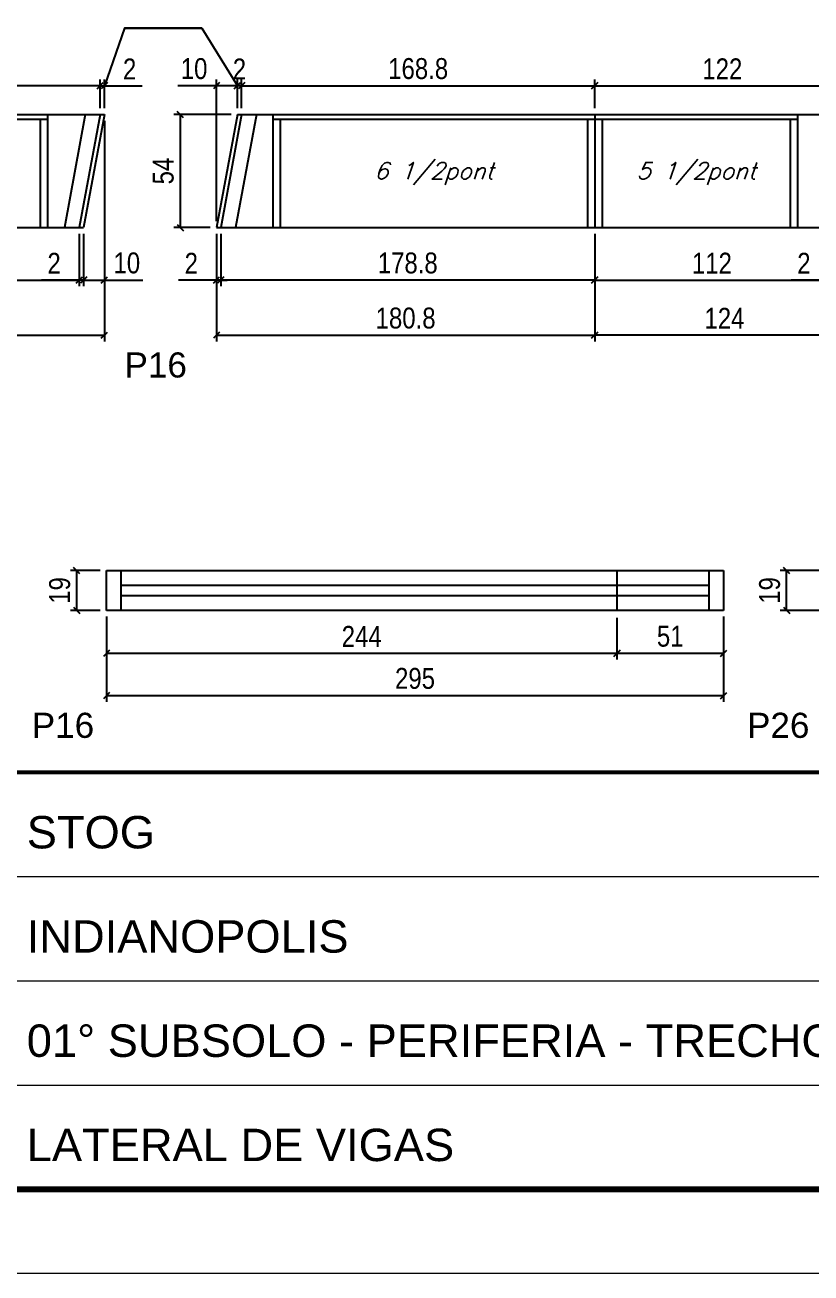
# Model space of a CAD drawing. Extents: x 0 to 6325, y 10169 to 19307.
# Drawn here: x 5453 to 5829, y 13614 to 14211 of the extents above; entities that cross this region are included whole.
import ezdxf

# ---------------------------------------------------------------- set-up
doc = ezdxf.new("R2010")
doc.units = 0
doc.linetypes.add('CONTINUO', pattern=[0])
doc.linetypes.add('DASHED', pattern=[0.75, 0.5, -0.25])
for name, color, linetype in [('1', 1, 'Continuous'), ('5', 5, 'Continuous'), ('COTA', 241, 'Continuous'), ('NOMENCLATURA', 7, 'Continuous'), ('Painéis', 200, 'Continuous'), ('SARR_2.2x7', 40, 'Continuous'), ('SARR_3.5x7', 81, 'Continuous'), ('texto', 7, 'Continuous')]:
    doc.layers.add(name, color=color, linetype=linetype)
doc.layers.add('Folhas', color=255, linetype='Continuous', lineweight=9)
doc.layers.add('SARRAFO DE PRESSAO', color=251, linetype='DASHED', lineweight=9)
doc.styles.add('arial', font='arial.ttf')
doc.styles.add('COTA TECNICA', font='techl___.ttf', dxfattribs={"height": 10})
doc.styles.add('Romans', font='romans.shx')
doc.styles.get("Standard").update_dxf_attribs({"font": 'arial.ttf'})
doc.dimstyles.new('PAINEL', dxfattribs={"dimtxt": 10, "dimasz": 3, "dimexe": 3, "dimexo": 3, "dimgap": 3, "dimtad": 1, "dimdec": 1, "dimzin": 12, "dimdsep": 46, "dimtxsty": 'COTA TECNICA', "dimblk1": 'OBLIQUE', "dimblk2": 'OBLIQUE', "dimsah": 1, "dimcen": 0.9, "dimclrd": 4, "dimclre": 4, "dimclrt": 240, "dimadec": 1, "dimazin": 3, "dimtfac": 1, "dimtdec": 1, "dimtmove": 0, "dimatfit": 3, "dimfxl": 1, "dimtolj": 1, "dimtzin": 12, "dimarcsym": 0})

# ---------------------------------------------------------------- blocks, each defined once
blk = doc.blocks.new('9999999999')
at = {"color": 30, "linetype": 'CONTINUO'}
for p, q in [((98564.56, 34379.64), (99583.98, 34379.64)), ((98564.56, 34329.83), (99487.98, 34329.83)), ((98564.56, 34280.02), (99487.98, 34280.02))]:
    blk.add_line(p, q, dxfattribs=at)
at = {"color": 30, "linetype": 'CONTINUO', "const_width": 2}
blk.add_lwpolyline([(99583.98, 34230.21), (99583.98, 34414.45, 0.414214), (99568.98, 34429.45), (98228.98, 34429.45, 0.414214), (98213.98, 34414.45), (98213.98, 34245.21, 0.414214), (98228.98, 34230.21), (99583.98, 34230.21)], format="xyb", dxfattribs=at)
at = {"layer": 'Folhas'}
blk.add_lwpolyline([(98138.98, 34190.21), (99623.98, 34190.21), (99623.98, 35240.21), (98138.98, 35240.21)], close=True, dxfattribs=at)
at = {"layer": 'Folhas', "color": 30, "const_width": 3}
blk.add_lwpolyline([(98213.98, 34230.21), (99583.98, 34230.21), (99583.98, 35200.21), (98213.98, 35200.21)], close=True, dxfattribs=at)
at = {"color": 7, "linetype": 'Continuous', "ltscale": 5, "style": 'arial'}
for s, height, p in [('STOG', 15.483, (98837.68, 34393.13)), ('INDIANOPOLIS', 15.4829, (98837.68, 34343.32)), ('01° SUBSOLO - PERIFERIA - TRECHO 3', 15.4829, (98837.68, 34293.51)), ('LATERAL DE VIGAS', 15.4829, (98837.68, 34243.7))]:
    blk.add_text(s, height=height, dxfattribs=at).set_placement(p)
blk = doc.blocks.new('_Oblique')
at = {"layer": '1', "color": 0, "lineweight": -2}
blk.add_line((-0.5, -0.5), (0.5, 0.5), dxfattribs=at)
blk = doc.blocks.new('*D630')
at = {"layer": 'COTA', "color": 4, "lineweight": -2, "transparency": 16777216}
for p, q in [((5244.78, 14110.89), (5244.78, 14085.81)), ((5478.82, 14110.89), (5478.82, 14085.81)), ((5244.78, 14088.81), (5478.82, 14088.81))]:
    blk.add_line(p, q, dxfattribs=at)
at = {"layer": 'Defpoints', "color": 0, "transparency": 16777216}
for p in [(5244.78, 14113.89), (5478.82, 14113.89), (5478.82, 14088.81)]:
    blk.add_point(p, dxfattribs=at)
at = {"layer": 'COTA', "color": 4, "lineweight": -2, "transparency": 16777216, "xscale": 3, "yscale": 3, "zscale": 3, "rotation": 180}
blk.add_blockref('_Oblique', (5244.78, 14088.81), dxfattribs=at)
at = {"layer": 'COTA', "color": 4, "lineweight": -2, "transparency": 16777216, "xscale": 3, "yscale": 3, "zscale": 3}
blk.add_blockref('_Oblique', (5478.82, 14088.81), dxfattribs=at)
at = {"layer": 'COTA', "color": 240, "transparency": 16777216, "insert": (5361.8, 14097.03), "char_height": 10, "attachment_point": 5, "style": 'COTA TECNICA'}
blk.add_mtext('\\A1;234', dxfattribs=at)
blk = doc.blocks.new('*D631')
at = {"layer": 'COTA', "color": 4, "lineweight": -2, "transparency": 16777216}
for p, q in [((5478.82, 14110.89), (5478.82, 14085.81)), ((5480.86, 14110.89), (5480.86, 14085.81)), ((5478.82, 14088.81), (5460.71, 14088.81)), ((5480.86, 14088.81), (5478.82, 14088.81)), ((5480.86, 14088.81), (5483.86, 14088.81))]:
    blk.add_line(p, q, dxfattribs=at)
at = {"layer": 'Defpoints', "color": 0, "transparency": 16777216}
for p in [(5478.82, 14113.89), (5480.86, 14113.89), (5480.86, 14088.81)]:
    blk.add_point(p, dxfattribs=at)
at = {"layer": 'COTA', "color": 4, "lineweight": -2, "transparency": 16777216, "xscale": 3, "yscale": 3, "zscale": 3}
blk.add_blockref('_Oblique', (5478.82, 14088.81), dxfattribs=at)
at = {"layer": 'COTA', "color": 4, "lineweight": -2, "transparency": 16777216, "xscale": 3, "yscale": 3, "zscale": 3, "rotation": 180}
blk.add_blockref('_Oblique', (5480.86, 14088.81), dxfattribs=at)
at = {"layer": 'COTA', "color": 240, "transparency": 16777216, "insert": (5466.77, 14096.81), "char_height": 10, "attachment_point": 5, "style": 'COTA TECNICA'}
blk.add_mtext('\\A1;2', dxfattribs=at)
blk = doc.blocks.new('*D632')
at = {"layer": 'COTA', "color": 4, "lineweight": -2, "transparency": 16777216}
for p, q in [((5490.82, 14164.89), (5490.82, 14085.81)), ((5480.86, 14110.89), (5480.86, 14085.81)), ((5480.86, 14088.81), (5490.82, 14088.81)), ((5490.82, 14088.81), (5509.25, 14088.81))]:
    blk.add_line(p, q, dxfattribs=at)
at = {"layer": 'Defpoints', "color": 0, "transparency": 16777216}
for p in [(5490.82, 14167.89), (5480.86, 14113.89), (5490.82, 14088.81)]:
    blk.add_point(p, dxfattribs=at)
at = {"layer": 'COTA', "color": 4, "lineweight": -2, "transparency": 16777216, "xscale": 3, "yscale": 3, "zscale": 3, "rotation": 180}
blk.add_blockref('_Oblique', (5480.86, 14088.81), dxfattribs=at)
at = {"layer": 'COTA', "color": 4, "lineweight": -2, "transparency": 16777216, "xscale": 3, "yscale": 3, "zscale": 3}
blk.add_blockref('_Oblique', (5490.82, 14088.81), dxfattribs=at)
at = {"layer": 'COTA', "color": 240, "transparency": 16777216, "insert": (5501.53, 14096.92), "char_height": 10, "attachment_point": 5, "style": 'COTA TECNICA'}
blk.add_mtext('\\A1;10', dxfattribs=at)
blk = doc.blocks.new('*D633')
at = {"layer": 'COTA', "color": 4, "lineweight": -2, "transparency": 16777216}
for p, q in [((5488.78, 14170.89), (5488.78, 14184.67)), ((5490.82, 14170.89), (5490.82, 14184.67)), ((5488.78, 14181.67), (5485.78, 14181.67)), ((5488.78, 14181.67), (5490.82, 14181.67)), ((5490.82, 14181.67), (5508.93, 14181.67))]:
    blk.add_line(p, q, dxfattribs=at)
at = {"layer": 'Defpoints', "color": 0, "transparency": 16777216}
for p in [(5490.82, 14181.67), (5488.78, 14167.89), (5490.82, 14167.89)]:
    blk.add_point(p, dxfattribs=at)
at = {"layer": 'COTA', "color": 4, "lineweight": -2, "transparency": 16777216, "xscale": 3, "yscale": 3, "zscale": 3}
blk.add_blockref('_Oblique', (5488.78, 14181.67), dxfattribs=at)
at = {"layer": 'COTA', "color": 4, "lineweight": -2, "transparency": 16777216, "xscale": 3, "yscale": 3, "zscale": 3, "rotation": 180}
blk.add_blockref('_Oblique', (5490.82, 14181.67), dxfattribs=at)
at = {"layer": 'COTA', "color": 240, "transparency": 16777216, "insert": (5502.87, 14189.67), "char_height": 10, "attachment_point": 5, "style": 'COTA TECNICA'}
blk.add_mtext('\\A1;2', dxfattribs=at)
blk = doc.blocks.new('*D237')
at = {"layer": 'COTA', "color": 4, "lineweight": -2, "transparency": 16777216}
for p, q in [((5244.78, 14170.89), (5244.78, 14184.67)), ((5488.78, 14170.89), (5488.78, 14184.67)), ((5488.78, 14181.67), (5244.78, 14181.67))]:
    blk.add_line(p, q, dxfattribs=at)
at = {"layer": 'Defpoints', "color": 0, "transparency": 16777216}
for p in [(5244.78, 14181.67), (5244.78, 14167.89), (5488.78, 14167.89)]:
    blk.add_point(p, dxfattribs=at)
at = {"layer": 'COTA', "color": 4, "lineweight": -2, "transparency": 16777216, "xscale": 3, "yscale": 3, "zscale": 3, "rotation": 180}
blk.add_blockref('_Oblique', (5244.78, 14181.67), dxfattribs=at)
at = {"layer": 'COTA', "color": 4, "lineweight": -2, "transparency": 16777216, "xscale": 3, "yscale": 3, "zscale": 3}
blk.add_blockref('_Oblique', (5488.78, 14181.67), dxfattribs=at)
at = {"layer": 'COTA', "color": 240, "transparency": 16777216, "insert": (5366.78, 14189.75), "char_height": 10, "attachment_point": 5, "style": 'COTA TECNICA'}
blk.add_mtext('\\A1;244', dxfattribs=at)
blk = doc.blocks.new('*D238')
at = {"layer": 'COTA', "color": 4, "lineweight": -2, "transparency": 16777216}
for p, q in [((5490.82, 14164.89), (5490.82, 14059.46)), ((5244.78, 14110.89), (5244.78, 14059.46)), ((5244.78, 14062.46), (5490.82, 14062.46))]:
    blk.add_line(p, q, dxfattribs=at)
at = {"layer": 'Defpoints', "color": 0, "transparency": 16777216}
for p in [(5490.82, 14167.89), (5244.78, 14113.89), (5490.82, 14062.46)]:
    blk.add_point(p, dxfattribs=at)
at = {"layer": 'COTA', "color": 4, "lineweight": -2, "transparency": 16777216, "xscale": 3, "yscale": 3, "zscale": 3, "rotation": 180}
blk.add_blockref('_Oblique', (5244.78, 14062.46), dxfattribs=at)
at = {"layer": 'COTA', "color": 4, "lineweight": -2, "transparency": 16777216, "xscale": 3, "yscale": 3, "zscale": 3}
blk.add_blockref('_Oblique', (5490.82, 14062.46), dxfattribs=at)
at = {"layer": 'COTA', "color": 240, "transparency": 16777216, "insert": (5367.8, 14070.56), "char_height": 10, "attachment_point": 5, "style": 'COTA TECNICA'}
blk.add_mtext('\\A1;246', dxfattribs=at)
blk = doc.blocks.new('*D641')
at = {"layer": 'COTA', "color": 4, "lineweight": -2, "transparency": 16777216}
for p, q in [((5554.37, 14170.89), (5554.37, 14184.67)), ((5556.4, 14170.89), (5556.4, 14184.67)), ((5554.37, 14181.67), (5551.37, 14181.67)), ((5556.4, 14181.67), (5554.37, 14181.67)), ((5556.4, 14181.67), (5559.4, 14181.67))]:
    blk.add_line(p, q, dxfattribs=at)
at = {"layer": 'Defpoints', "color": 0, "transparency": 16777216}
for p in [(5554.37, 14181.67), (5554.37, 14167.89), (5556.4, 14167.89)]:
    blk.add_point(p, dxfattribs=at)
at = {"layer": 'COTA', "color": 4, "lineweight": -2, "transparency": 16777216, "xscale": 3, "yscale": 3, "zscale": 3}
blk.add_blockref('_Oblique', (5554.37, 14181.67), dxfattribs=at)
at = {"layer": 'COTA', "color": 4, "lineweight": -2, "transparency": 16777216, "xscale": 3, "yscale": 3, "zscale": 3, "rotation": 180}
blk.add_blockref('_Oblique', (5556.4, 14181.67), dxfattribs=at)
at = {"layer": 'COTA', "color": 240, "transparency": 16777216, "insert": (5555.38, 14189.67), "char_height": 10, "attachment_point": 5, "style": 'COTA TECNICA'}
blk.add_mtext('\\A1;2', dxfattribs=at)
blk = doc.blocks.new('*D642')
at = {"layer": 'COTA', "color": 4, "lineweight": -2, "transparency": 16777216}
for p, q in [((5556.4, 14170.89), (5556.4, 14184.67)), ((5725.22, 14170.89), (5725.22, 14184.67)), ((5556.4, 14181.67), (5725.22, 14181.67))]:
    blk.add_line(p, q, dxfattribs=at)
at = {"layer": 'Defpoints', "color": 0, "transparency": 16777216}
for p in [(5725.22, 14181.67), (5556.4, 14167.89), (5725.22, 14167.89)]:
    blk.add_point(p, dxfattribs=at)
at = {"layer": 'COTA', "color": 4, "lineweight": -2, "transparency": 16777216, "xscale": 3, "yscale": 3, "zscale": 3, "rotation": 180}
blk.add_blockref('_Oblique', (5556.4, 14181.67), dxfattribs=at)
at = {"layer": 'COTA', "color": 4, "lineweight": -2, "transparency": 16777216, "xscale": 3, "yscale": 3, "zscale": 3}
blk.add_blockref('_Oblique', (5725.22, 14181.67), dxfattribs=at)
at = {"layer": 'COTA', "color": 240, "transparency": 16777216, "insert": (5640.81, 14189.8), "char_height": 10, "attachment_point": 5, "style": 'COTA TECNICA'}
blk.add_mtext('\\A1;168.8', dxfattribs=at)
blk = doc.blocks.new('*D643')
at = {"layer": 'COTA', "color": 4, "lineweight": -2, "transparency": 16777216}
for p, q in [((5546.44, 14110.89), (5546.44, 14085.81)), ((5725.22, 14110.89), (5725.22, 14085.81)), ((5725.22, 14088.81), (5546.44, 14088.81))]:
    blk.add_line(p, q, dxfattribs=at)
at = {"layer": 'Defpoints', "color": 0, "transparency": 16777216}
for p in [(5546.44, 14113.89), (5725.22, 14113.89), (5546.44, 14088.81)]:
    blk.add_point(p, dxfattribs=at)
at = {"layer": 'COTA', "color": 4, "lineweight": -2, "transparency": 16777216, "xscale": 3, "yscale": 3, "zscale": 3, "rotation": 180}
blk.add_blockref('_Oblique', (5546.44, 14088.81), dxfattribs=at)
at = {"layer": 'COTA', "color": 4, "lineweight": -2, "transparency": 16777216, "xscale": 3, "yscale": 3, "zscale": 3}
blk.add_blockref('_Oblique', (5725.22, 14088.81), dxfattribs=at)
at = {"layer": 'COTA', "color": 240, "transparency": 16777216, "insert": (5635.83, 14096.91), "char_height": 10, "attachment_point": 5, "style": 'COTA TECNICA'}
blk.add_mtext('\\A1;178.8', dxfattribs=at)
blk = doc.blocks.new('*D231')
at = {"layer": 'COTA', "color": 4, "lineweight": -2, "transparency": 16777216}
for p, q in [((5544.41, 14110.89), (5544.41, 14085.81)), ((5546.44, 14110.89), (5546.44, 14085.81)), ((5544.41, 14088.81), (5526.3, 14088.81)), ((5546.44, 14088.81), (5544.41, 14088.81)), ((5546.44, 14088.81), (5549.44, 14088.81))]:
    blk.add_line(p, q, dxfattribs=at)
at = {"layer": 'Defpoints', "color": 0, "transparency": 16777216}
for p in [(5544.41, 14113.89), (5546.44, 14113.89), (5544.41, 14088.81)]:
    blk.add_point(p, dxfattribs=at)
at = {"layer": 'COTA', "color": 4, "lineweight": -2, "transparency": 16777216, "xscale": 3, "yscale": 3, "zscale": 3}
blk.add_blockref('_Oblique', (5544.41, 14088.81), dxfattribs=at)
at = {"layer": 'COTA', "color": 4, "lineweight": -2, "transparency": 16777216, "xscale": 3, "yscale": 3, "zscale": 3, "rotation": 180}
blk.add_blockref('_Oblique', (5546.44, 14088.81), dxfattribs=at)
at = {"layer": 'COTA', "color": 240, "transparency": 16777216, "insert": (5532.35, 14096.81), "char_height": 10, "attachment_point": 5, "style": 'COTA TECNICA'}
blk.add_mtext('\\A1;2', dxfattribs=at)
blk = doc.blocks.new('*D232')
at = {"layer": 'COTA', "color": 4, "lineweight": -2, "transparency": 16777216}
for p, q in [((5544.41, 14116.89), (5544.41, 14184.67)), ((5554.37, 14170.89), (5554.37, 14184.67)), ((5544.41, 14181.67), (5525.98, 14181.67)), ((5554.37, 14181.67), (5544.41, 14181.67))]:
    blk.add_line(p, q, dxfattribs=at)
at = {"layer": 'Defpoints', "color": 0, "transparency": 16777216}
for p in [(5544.41, 14181.67), (5554.37, 14167.89), (5544.41, 14113.89)]:
    blk.add_point(p, dxfattribs=at)
at = {"layer": 'COTA', "color": 4, "lineweight": -2, "transparency": 16777216, "xscale": 3, "yscale": 3, "zscale": 3, "rotation": 180}
blk.add_blockref('_Oblique', (5544.41, 14181.67), dxfattribs=at)
at = {"layer": 'COTA', "color": 4, "lineweight": -2, "transparency": 16777216, "xscale": 3, "yscale": 3, "zscale": 3}
blk.add_blockref('_Oblique', (5554.37, 14181.67), dxfattribs=at)
at = {"layer": 'COTA', "color": 240, "transparency": 16777216, "insert": (5533.69, 14189.78), "char_height": 10, "attachment_point": 5, "style": 'COTA TECNICA'}
blk.add_mtext('\\A1;10', dxfattribs=at)
blk = doc.blocks.new('*D621')
at = {"layer": 'COTA', "color": 4, "lineweight": -2, "transparency": 16777216}
for p, q in [((5544.41, 14110.89), (5544.41, 14059.46)), ((5725.22, 14110.89), (5725.22, 14059.46)), ((5544.41, 14062.46), (5725.22, 14062.46))]:
    blk.add_line(p, q, dxfattribs=at)
at = {"layer": 'Defpoints', "color": 0, "transparency": 16777216}
for p in [(5544.41, 14113.89), (5725.22, 14113.89), (5725.22, 14062.46)]:
    blk.add_point(p, dxfattribs=at)
at = {"layer": 'COTA', "color": 4, "lineweight": -2, "transparency": 16777216, "xscale": 3, "yscale": 3, "zscale": 3, "rotation": 180}
blk.add_blockref('_Oblique', (5544.41, 14062.46), dxfattribs=at)
at = {"layer": 'COTA', "color": 4, "lineweight": -2, "transparency": 16777216, "xscale": 3, "yscale": 3, "zscale": 3}
blk.add_blockref('_Oblique', (5725.22, 14062.46), dxfattribs=at)
at = {"layer": 'COTA', "color": 240, "transparency": 16777216, "insert": (5634.81, 14070.58), "char_height": 10, "attachment_point": 5, "style": 'COTA TECNICA'}
blk.add_mtext('\\A1;180.8', dxfattribs=at)
blk = doc.blocks.new('*D622')
at = {"layer": 'COTA', "color": 4, "lineweight": -2, "transparency": 16777216}
for p, q in [((5725.22, 14110.89), (5725.22, 14085.81)), ((5837.26, 14110.89), (5837.26, 14085.81)), ((5725.22, 14088.81), (5837.26, 14088.81))]:
    blk.add_line(p, q, dxfattribs=at)
at = {"layer": 'Defpoints', "color": 0, "transparency": 16777216}
for p in [(5725.22, 14113.89), (5837.26, 14113.89), (5837.26, 14088.81)]:
    blk.add_point(p, dxfattribs=at)
at = {"layer": 'COTA', "color": 4, "lineweight": -2, "transparency": 16777216, "xscale": 3, "yscale": 3, "zscale": 3, "rotation": 180}
blk.add_blockref('_Oblique', (5725.22, 14088.81), dxfattribs=at)
at = {"layer": 'COTA', "color": 4, "lineweight": -2, "transparency": 16777216, "xscale": 3, "yscale": 3, "zscale": 3}
blk.add_blockref('_Oblique', (5837.26, 14088.81), dxfattribs=at)
at = {"layer": 'COTA', "color": 240, "transparency": 16777216, "insert": (5781.24, 14096.87), "char_height": 10, "attachment_point": 5, "style": 'COTA TECNICA'}
blk.add_mtext('\\A1;112', dxfattribs=at)
blk = doc.blocks.new('*D623')
at = {"layer": 'COTA', "color": 4, "lineweight": -2, "transparency": 16777216}
for p, q in [((5837.26, 14110.89), (5837.26, 14085.81)), ((5839.3, 14110.89), (5839.3, 14085.81)), ((5837.26, 14088.81), (5819.15, 14088.81)), ((5839.3, 14088.81), (5837.26, 14088.81)), ((5839.3, 14088.81), (5842.3, 14088.81))]:
    blk.add_line(p, q, dxfattribs=at)
at = {"layer": 'Defpoints', "color": 0, "transparency": 16777216}
for p in [(5837.26, 14113.89), (5839.3, 14113.89), (5839.3, 14088.81)]:
    blk.add_point(p, dxfattribs=at)
at = {"layer": 'COTA', "color": 4, "lineweight": -2, "transparency": 16777216, "xscale": 3, "yscale": 3, "zscale": 3}
blk.add_blockref('_Oblique', (5837.26, 14088.81), dxfattribs=at)
at = {"layer": 'COTA', "color": 4, "lineweight": -2, "transparency": 16777216, "xscale": 3, "yscale": 3, "zscale": 3, "rotation": 180}
blk.add_blockref('_Oblique', (5839.3, 14088.81), dxfattribs=at)
at = {"layer": 'COTA', "color": 240, "transparency": 16777216, "insert": (5825.21, 14096.81), "char_height": 10, "attachment_point": 5, "style": 'COTA TECNICA'}
blk.add_mtext('\\A1;2', dxfattribs=at)
blk = doc.blocks.new('*D635')
at = {"layer": 'COTA', "color": 4, "lineweight": -2, "transparency": 16777216}
for p, q in [((5725.22, 14170.89), (5725.22, 14184.67)), ((5847.22, 14170.89), (5847.22, 14184.67)), ((5725.22, 14181.67), (5847.22, 14181.67))]:
    blk.add_line(p, q, dxfattribs=at)
at = {"layer": 'Defpoints', "color": 0, "transparency": 16777216}
for p in [(5847.22, 14181.67), (5725.22, 14167.89), (5847.22, 14167.89)]:
    blk.add_point(p, dxfattribs=at)
at = {"layer": 'COTA', "color": 4, "lineweight": -2, "transparency": 16777216, "xscale": 3, "yscale": 3, "zscale": 3, "rotation": 180}
blk.add_blockref('_Oblique', (5725.22, 14181.67), dxfattribs=at)
at = {"layer": 'COTA', "color": 4, "lineweight": -2, "transparency": 16777216, "xscale": 3, "yscale": 3, "zscale": 3}
blk.add_blockref('_Oblique', (5847.22, 14181.67), dxfattribs=at)
at = {"layer": 'COTA', "color": 240, "transparency": 16777216, "insert": (5786.22, 14189.73), "char_height": 10, "attachment_point": 5, "style": 'COTA TECNICA'}
blk.add_mtext('\\A1;122', dxfattribs=at)
blk = doc.blocks.new('*D236')
at = {"layer": 'COTA', "color": 4, "lineweight": -2, "transparency": 16777216}
for p, q in [((5849.26, 14164.89), (5849.26, 14059.46)), ((5725.22, 14110.89), (5725.22, 14059.46)), ((5849.26, 14062.46), (5725.22, 14062.46))]:
    blk.add_line(p, q, dxfattribs=at)
at = {"layer": 'Defpoints', "color": 0, "transparency": 16777216}
for p in [(5849.26, 14167.89), (5725.22, 14113.89), (5725.22, 14062.46)]:
    blk.add_point(p, dxfattribs=at)
at = {"layer": 'COTA', "color": 4, "lineweight": -2, "transparency": 16777216, "xscale": 3, "yscale": 3, "zscale": 3, "rotation": 180}
blk.add_blockref('_Oblique', (5725.22, 14062.46), dxfattribs=at)
at = {"layer": 'COTA', "color": 4, "lineweight": -2, "transparency": 16777216, "xscale": 3, "yscale": 3, "zscale": 3}
blk.add_blockref('_Oblique', (5849.26, 14062.46), dxfattribs=at)
at = {"layer": 'COTA', "color": 240, "transparency": 16777216, "insert": (5787.24, 14070.53), "char_height": 10, "attachment_point": 5, "style": 'COTA TECNICA'}
blk.add_mtext('\\A1;124', dxfattribs=at)
blk = doc.blocks.new('*D625')
at = {"layer": 'COTA', "color": 4, "lineweight": -2, "transparency": 16777216}
for p, q in [((5551.37, 14167.89), (5524.07, 14167.89)), ((5527.07, 14167.89), (5527.07, 14113.89)), ((5541.41, 14113.89), (5524.07, 14113.89))]:
    blk.add_line(p, q, dxfattribs=at)
at = {"layer": 'Defpoints', "color": 0, "transparency": 16777216}
for p in [(5554.37, 14167.89), (5527.07, 14113.89), (5544.41, 14113.89)]:
    blk.add_point(p, dxfattribs=at)
at = {"layer": 'COTA', "color": 4, "lineweight": -2, "transparency": 16777216, "xscale": 3, "yscale": 3, "zscale": 3}
for p, rotation in [((5527.07, 14167.89), 90), ((5527.07, 14113.89), 270)]:
    blk.add_blockref('_Oblique', p, dxfattribs=dict(at, rotation=rotation))
at = {"layer": 'COTA', "color": 240, "transparency": 16777216, "insert": (5518.96, 14140.89), "char_height": 10, "attachment_point": 5, "rotation": 90, "style": 'COTA TECNICA'}
blk.add_mtext('\\A1;54', dxfattribs=at)
blk = doc.blocks.new('*D239')
at = {"layer": 'COTA', "color": 4, "lineweight": -2, "transparency": 16777216}
for p, q in [((5491.81, 13927.39), (5491.81, 13907.44)), ((5735.81, 13927.39), (5735.81, 13907.44)), ((5491.81, 13910.44), (5735.81, 13910.44))]:
    blk.add_line(p, q, dxfattribs=at)
at = {"layer": 'Defpoints', "color": 0, "transparency": 16777216}
for p in [(5491.81, 13930.39), (5735.81, 13930.39), (5735.81, 13910.44)]:
    blk.add_point(p, dxfattribs=at)
at = {"layer": 'COTA', "color": 4, "lineweight": -2, "transparency": 16777216, "xscale": 3, "yscale": 3, "zscale": 3, "rotation": 180}
blk.add_blockref('_Oblique', (5491.81, 13910.44), dxfattribs=at)
at = {"layer": 'COTA', "color": 4, "lineweight": -2, "transparency": 16777216, "xscale": 3, "yscale": 3, "zscale": 3}
blk.add_blockref('_Oblique', (5735.81, 13910.44), dxfattribs=at)
at = {"layer": 'COTA', "color": 240, "transparency": 16777216, "insert": (5613.81, 13918.51), "char_height": 10, "attachment_point": 5, "style": 'COTA TECNICA'}
blk.add_mtext('\\A1;244', dxfattribs=at)
blk = doc.blocks.new('*D644')
at = {"layer": 'COTA', "color": 4, "lineweight": -2, "transparency": 16777216}
for p, q in [((5735.81, 13927.39), (5735.81, 13907.44)), ((5786.81, 13927.96), (5786.81, 13907.44)), ((5735.81, 13910.44), (5786.81, 13910.44))]:
    blk.add_line(p, q, dxfattribs=at)
at = {"layer": 'Defpoints', "color": 0, "transparency": 16777216}
for p in [(5735.81, 13930.39), (5786.81, 13930.96), (5786.81, 13910.44)]:
    blk.add_point(p, dxfattribs=at)
at = {"layer": 'COTA', "color": 4, "lineweight": -2, "transparency": 16777216, "xscale": 3, "yscale": 3, "zscale": 3, "rotation": 180}
blk.add_blockref('_Oblique', (5735.81, 13910.44), dxfattribs=at)
at = {"layer": 'COTA', "color": 4, "lineweight": -2, "transparency": 16777216, "xscale": 3, "yscale": 3, "zscale": 3}
blk.add_blockref('_Oblique', (5786.81, 13910.44), dxfattribs=at)
at = {"layer": 'COTA', "color": 240, "transparency": 16777216, "insert": (5761.31, 13918.55), "char_height": 10, "attachment_point": 5, "style": 'COTA TECNICA'}
blk.add_mtext('\\A1;51', dxfattribs=at)
blk = doc.blocks.new('*D646')
at = {"layer": 'COTA', "color": 4, "lineweight": -2, "transparency": 16777216}
for p, q in [((5491.81, 13927.96), (5491.81, 13887.25)), ((5786.81, 13927.96), (5786.81, 13887.25)), ((5491.81, 13890.25), (5786.81, 13890.25))]:
    blk.add_line(p, q, dxfattribs=at)
at = {"layer": 'Defpoints', "color": 0, "transparency": 16777216}
for p in [(5491.81, 13930.96), (5786.81, 13930.96), (5786.81, 13890.25)]:
    blk.add_point(p, dxfattribs=at)
at = {"layer": 'COTA', "color": 4, "lineweight": -2, "transparency": 16777216, "xscale": 3, "yscale": 3, "zscale": 3, "rotation": 180}
blk.add_blockref('_Oblique', (5491.81, 13890.25), dxfattribs=at)
at = {"layer": 'COTA', "color": 4, "lineweight": -2, "transparency": 16777216, "xscale": 3, "yscale": 3, "zscale": 3}
blk.add_blockref('_Oblique', (5786.81, 13890.25), dxfattribs=at)
at = {"layer": 'COTA', "color": 240, "transparency": 16777216, "insert": (5639.31, 13898.39), "char_height": 10, "attachment_point": 5, "style": 'COTA TECNICA'}
blk.add_mtext('\\A1;295', dxfattribs=at)
blk = doc.blocks.new('*D720')
at = {"layer": 'COTA', "color": 4, "lineweight": -2, "transparency": 16777216}
for p, q in [((5488.81, 13949.96), (5474.56, 13949.96)), ((5477.56, 13930.96), (5477.56, 13949.96)), ((5488.81, 13930.96), (5474.56, 13930.96))]:
    blk.add_line(p, q, dxfattribs=at)
at = {"layer": 'Defpoints', "color": 0, "transparency": 16777216}
for p in [(5477.56, 13949.96), (5491.81, 13949.96), (5491.81, 13930.96)]:
    blk.add_point(p, dxfattribs=at)
at = {"layer": 'COTA', "color": 4, "lineweight": -2, "transparency": 16777216, "xscale": 3, "yscale": 3, "zscale": 3}
for p, rotation in [((5477.56, 13949.96), 90), ((5477.56, 13930.96), 270)]:
    blk.add_blockref('_Oblique', p, dxfattribs=dict(at, rotation=rotation))
at = {"layer": 'COTA', "color": 240, "transparency": 16777216, "insert": (5469.47, 13940.46), "char_height": 10, "attachment_point": 5, "rotation": 90, "style": 'COTA TECNICA'}
blk.add_mtext('\\A1;19', dxfattribs=at)
blk = doc.blocks.new('*D721')
at = {"layer": 'COTA', "color": 4, "lineweight": -2, "transparency": 16777216}
for p, q in [((5834.11, 13949.96), (5813.94, 13949.96)), ((5816.94, 13930.96), (5816.94, 13949.96)), ((5834.11, 13930.96), (5813.94, 13930.96))]:
    blk.add_line(p, q, dxfattribs=at)
at = {"layer": 'Defpoints', "color": 0, "transparency": 16777216}
for p in [(5816.94, 13949.96), (5837.11, 13949.96), (5837.11, 13930.96)]:
    blk.add_point(p, dxfattribs=at)
at = {"layer": 'COTA', "color": 4, "lineweight": -2, "transparency": 16777216, "xscale": 3, "yscale": 3, "zscale": 3}
for p, rotation in [((5816.94, 13949.96), 90), ((5816.94, 13930.96), 270)]:
    blk.add_blockref('_Oblique', p, dxfattribs=dict(at, rotation=rotation))
at = {"layer": 'COTA', "color": 240, "transparency": 16777216, "insert": (5808.85, 13940.46), "char_height": 10, "attachment_point": 5, "rotation": 90, "style": 'COTA TECNICA'}
blk.add_mtext('\\A1;19', dxfattribs=at)

msp = doc.modelspace()

# ---------------------------------------------------------------- linework, layer by layer
at = {"layer": 'NOMENCLATURA', "linetype": 'Continuous'}
for points in [[(5537.38, 14209.12), (5500.47, 14209.12), (5490.82, 14181.67)], [(5500.47, 14209.12), (5537.38, 14209.12), (5554.37, 14181.67)]]:
    msp.add_lwpolyline(points, dxfattribs=at)
at = {"layer": 'Painéis', "linetype": 'ByBlock'}
for p, q in [((5132.88, 14167.89), (5490.82, 14167.89)), ((5488.78, 14167.89), (5478.82, 14113.89)), ((5490.82, 14167.89), (5480.86, 14113.89)), ((5554.37, 14167.89), (5544.41, 14113.89)), ((5556.4, 14167.89), (5546.44, 14113.89)), ((5554.37, 14167.89), (5849.26, 14167.89)), ((5725.22, 14167.89), (5725.22, 14113.89)), ((5130.64, 14113.89), (5480.86, 14113.89)), ((5544.41, 14113.89), (5839.3, 14113.89)), ((5491.81, 13949.96), (5786.81, 13949.96)), ((5491.81, 13930.96), (5491.81, 13949.96)), ((5735.81, 13949.96), (5735.81, 13930.96)), ((5786.81, 13949.96), (5786.81, 13930.96)), ((5786.81, 13930.96), (5491.81, 13930.96))]:
    msp.add_line(p, q, dxfattribs=at)
at = {"layer": 'SARR_2.2x7', "linetype": 'Continuous'}
for p, q in [((5244.78, 14165.69), (5463.82, 14165.69)), ((5481.67, 14167.89), (5471.71, 14113.89)), ((5563.52, 14167.89), (5553.56, 14113.89)), ((5571.4, 14165.69), (5725.22, 14165.69)), ((5725.22, 14165.69), (5822.26, 14165.69)), ((5498.81, 13930.96), (5498.81, 13949.96)), ((5779.81, 13949.96), (5779.81, 13930.96)), ((5498.81, 13942.96), (5779.81, 13942.96)), ((5779.81, 13937.96), (5498.81, 13937.96))]:
    msp.add_line(p, q, dxfattribs=at)
at = {"layer": 'SARR_3.5x7'}
for p, q in [((5460.32, 14113.89), (5460.32, 14165.69)), ((5463.82, 14113.89), (5463.82, 14167.89)), ((5571.4, 14167.89), (5571.4, 14113.89)), ((5574.9, 14165.69), (5574.9, 14113.89)), ((5721.72, 14165.69), (5721.72, 14113.89)), ((5728.72, 14165.69), (5728.72, 14113.89)), ((5818.76, 14113.89), (5818.76, 14165.69)), ((5822.26, 14113.89), (5822.26, 14167.89))]:
    msp.add_line(p, q, dxfattribs=at)

# ---------------------------------------------------------------- block references
at = {"layer": 'SARRAFO DE PRESSAO', "color": 6, "linetype": 'ByBlock'}
msp.add_blockref('9999999999', (-93383.98, -20575.93), dxfattribs=at)

# ---------------------------------------------------------------- texts
at = {"layer": '5', "linetype": 'Continuous'}
for s, p in [('P16', (5500.41, 14042.23)), ('P16', (5456.09, 13870.03)), ('P26', (5798.03, 13870.03))]:
    msp.add_text(s, height=12, rotation=359.99996, dxfattribs=at).set_placement(p)
at = {"layer": 'texto', "color": 2, "char_height": 8, "attachment_point": 5, "style": 'Romans'}
for s, insert in [('{\\Q19;\\C256;6 1/2pont}', (5648.31, 14139.72)), ('{\\Q19;\\C256;5 1/2pont}', (5773.74, 14139.72))]:
    msp.add_mtext(s, dxfattribs=dict(at, insert=insert))

# ---------------------------------------------------------------- dimensions: what is measured, and where the dimension line sits
at = {"layer": 'COTA'}
for base, p1, p2, picture, middle in [((5244.78, 14181.67), (5488.78, 14167.89), (5244.78, 14167.89), '*D237', (5366.78, 14189.75)), ((5490.82, 14181.67), (5488.78, 14167.89), (5490.82, 14167.89), '*D633', (5502.87, 14189.67)), ((5544.41, 14181.67), (5554.37, 14167.89), (5544.41, 14113.89), '*D232', (5533.69, 14189.78)), ((5725.22, 14181.67), (5556.4, 14167.89), (5725.22, 14167.89), '*D642', (5640.81, 14189.8)), ((5847.22, 14181.67), (5725.22, 14167.89), (5847.22, 14167.89), '*D635', (5786.22, 14189.73)), ((5490.82, 14062.46), (5244.78, 14113.89), (5490.82, 14167.89), '*D238', (5367.8, 14070.56)), ((5490.82, 14088.81), (5480.86, 14113.89), (5490.82, 14167.89), '*D632', (5501.53, 14096.92)), ((5725.22, 14062.46), (5849.26, 14167.89), (5725.22, 14113.89), '*D236', (5787.24, 14070.53)), ((5478.82, 14088.81), (5244.78, 14113.89), (5478.82, 14113.89), '*D630', (5361.8, 14097.03)), ((5544.41, 14088.81), (5546.44, 14113.89), (5544.41, 14113.89), '*D231', (5532.35, 14096.81)), ((5725.22, 14062.46), (5544.41, 14113.89), (5725.22, 14113.89), '*D621', (5634.81, 14070.58)), ((5546.44, 14088.81), (5725.22, 14113.89), (5546.44, 14113.89), '*D643', (5635.83, 14096.91)), ((5837.26, 14088.81), (5725.22, 14113.89), (5837.26, 14113.89), '*D622', (5781.24, 14096.87)), ((5786.81, 13890.25), (5491.81, 13930.96), (5786.81, 13930.96), '*D646', (5639.31, 13898.39)), ((5735.81, 13910.44), (5491.81, 13930.39), (5735.81, 13930.39), '*D239', (5613.81, 13918.51)), ((5786.81, 13910.44), (5735.81, 13930.39), (5786.81, 13930.96), '*D644', (5761.31, 13918.55))]:
    dim = msp.add_linear_dim(base=base, p1=p1, p2=p2, dimstyle='PAINEL', dxfattribs=at)
    dim.commit()
    dim.dimension.update_dxf_attribs({"geometry": picture, "text_midpoint": middle})
for base, p1, p2, picture, middle in [((5554.37, 14181.67), (5556.4, 14167.89), (5554.37, 14167.89), '*D641', (5555.38, 14181.67)), ((5480.86, 14088.81), (5478.82, 14113.89), (5480.86, 14113.89), '*D631', (5466.77, 14088.81)), ((5839.3, 14088.81), (5837.26, 14113.89), (5839.3, 14113.89), '*D623', (5825.21, 14088.81))]:
    dim = msp.add_linear_dim(base=base, p1=p1, p2=p2, dimstyle='PAINEL', dxfattribs=at)
    dim.commit()
    dim.dimension.update_dxf_attribs({"geometry": picture, "text_midpoint": middle, "dimtype": 160})
dim = msp.add_linear_dim(base=(5527.07, 14113.89), p1=(5554.37, 14167.89), p2=(5544.41, 14113.89), angle=90, dimstyle='PAINEL', dxfattribs=at)
dim.commit()
dim.dimension.update_dxf_attribs({"geometry": '*D625', "text_midpoint": (5518.96, 14140.89)})
for p1, p2, distance, picture, middle in [((5491.81, 13930.96), (5491.81, 13949.96), 14.25, '*D720', (5469.47, 13940.46)), ((5837.11, 13930.96), (5837.11, 13949.96), 20.17, '*D721', (5808.85, 13940.46))]:
    dim = msp.add_aligned_dim(p1=p1, p2=p2, distance=distance, dimstyle='PAINEL', dxfattribs=at)
    dim.commit()
    dim.dimension.update_dxf_attribs({"geometry": picture, "text_midpoint": middle})

doc.saveas('drawing.dxf')
